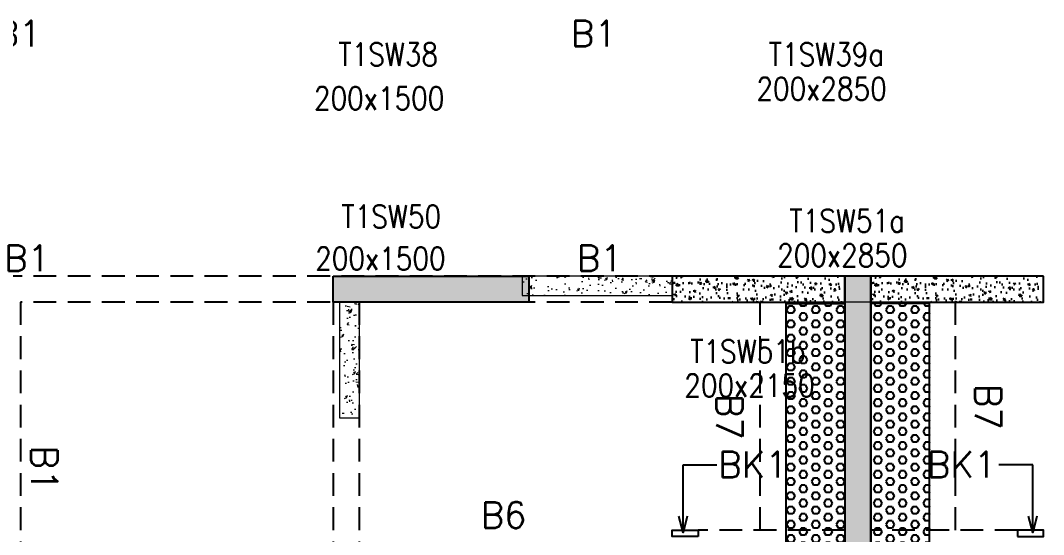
# Model space of a CAD drawing. Header units: millimetres. Extents: x 1078357 to 2594950, y -4969473 to -4636555.
# Drawn here: x 1500999 to 1508849, y -4664993 to -4661045 of the extents above; entities that cross this region are included whole.
import ezdxf

# ---------------------------------------------------------------- set-up
doc = ezdxf.new("R2010")
doc.units = ezdxf.units.MM
doc.linetypes.add('CENTER', pattern=[2, 1.25, -0.25, 0.25, -0.25])
doc.linetypes.add('HIDDEN', pattern=[0.375, 0.25, -0.125])
doc.layers.get('0').update_dxf_attribs({"lineweight": 0})
for name, color, linetype, lineweight in [('A-_ANOTDIMA_D-', 6, 'Continuous', 13), ('COL. NO.', 30, 'Continuous', 25), ('COL. SIZE', 7, 'Continuous', 25), ('RCC UPSTAND', 43, 'Continuous', 30), ('S-NON STR RCC WALL', 8, 'Continuous', 0)]:
    doc.layers.add(name, color=color, linetype=linetype, lineweight=lineweight)
for name, color, linetype in [('B-200x325', 201, 'HIDDEN'), ('B-200x375', 41, 'HIDDEN'), ('B-200x650', 241, 'HIDDEN'), ('BK1-200x650', 241, 'HIDDEN'), ('NON STR. RCC WALL', 6, 'Continuous'), ('S-COLUMN_SHEAR WALL', 1, 'Continuous'), ('SLAB FOLD', 8, 'Continuous')]:
    doc.layers.add(name, color=color, linetype=linetype)
doc.styles.add('Roman', font='romans')
doc.styles.add('ROMANS', font='romans.shx', dxfattribs={"width": 0.85})
doc.dimstyles.new('HARESH', dxfattribs={"dimtxt": 150, "dimasz": 75, "dimexe": 0, "dimexo": 0, "dimgap": 25, "dimtad": 1, "dimdec": 0, "dimdsep": 46, "dimtxsty": 'Roman', "dimblk": 'OBLIQUE', "dimcen": 225, "dimdle": 25, "dimclrd": 2, "dimclre": 2, "dimclrt": 7, "dimadec": 8, "dimazin": 1, "dimtfac": 1, "dimtdec": 0, "dimtmove": 0, "dimatfit": 0, "dimfxl": 1, "dimlwd": -1, "dimlwe": -1, "dimarcsym": 0})
pattern_1 = [(180, (374974.816, 211966.337), (-7e-15, -54.99261315), [31.75, -63.5]), (300, (374974.816, 211966.337), (47.625, 27.4963066), [31.75, -63.5]), (240, (374943.066, 211966.337), (47.625, -27.4963066), [31.75, -63.5])]

# ---------------------------------------------------------------- blocks, each defined once
blk = doc.blocks.new('_Oblique')
at = {"color": 0, "linetype": 'ByBlock', "lineweight": -2}
blk.add_line((-0.5, -0.5), (0.5, 0.5), dxfattribs=at)
blk = doc.blocks.new('G$CD63B60BD')
at = {"layer": 'COL. NO.', "linetype": 'Continuous', "style": 'ROMANS', "width": 0.85}
for s, p in [('T1SW38', (33939.5, 8565.4, -320.4)), ('T1SW39a', (37241.6, 8565.4, -320.4)), ('T1SW50', (33962.8, 7320.5, -320.4)), ('T1SW51a', (37400.7, 7287.4, -320.4)), ('T1SW51b', (36639.3, 6284.2, -320.4))]:
    blk.add_text(s, height=175, dxfattribs=at).set_placement(p)
at = {"layer": 'COL. SIZE', "linetype": 'Continuous', "style": 'ROMANS', "width": 0.85}
for s, p in [('200x1500', (33751.9, 8227.7, -320.4)), ('200x2850', (37146.7, 8299.7, -320.4)), ('200x1500', (33761.6, 6997, -320.4)), ('200x2850', (37305.9, 7021.7, -320.4)), ('200x2150', (36593.6, 6022.6, -320.4))]:
    blk.add_text(s, height=175, dxfattribs=at).set_placement(p)

msp = doc.modelspace()

# ---------------------------------------------------------------- hatches: boundary and pattern name
at = {"layer": 'RCC UPSTAND'}
h = msp.add_hatch(dxfattribs=at)
h.set_pattern_fill('AR-CONC', color=8, scale=20, angle=270)
h.set_pattern_definition([(320, (4717920.25, -2126365.25), (-12.550427, -143.4520365), [15, -165]), (265, (4717920.25, -2126365.25), (150.438427, 27.7502667), [12, -132]), (10.4514445, (4717919.2, -2126377.21), (137.887998, -115.7017693), [12.7480384, -140.2284224]), (316.1842, (4717960.25, -2126365.25), (-33.103856, -213.448266), [22.5, -247.5]), (6.6356355, (4717957.49, -2126383.04), (194.82372, -186.932389), [19.122068, -210.342752]), (261.184164, (4717960.25, -2126365.25), (194.82372, -186.932389), [18, -198]), (291, (4717950.25, -2126385.25), (-80.523778, -119.3814104), [15, -165]), (236, (4717950.25, -2126385.25), (145.030009, -48.6630664), [12, -132]), (341.4514447, (4717943.53, -2126395.2), (64.5062306, -168.0444753), [12.748038, -140.2284224]), (307.5, (4717920.245, -2126365.255), (66.57877077, -2.43197106), [0, -130.4, 0, -134, 0, -132.5]), (277.5, (4717920.245, -2126365.255), (78.8823424, -52.6139075), [0, -76.4, 0, -127.4, 0, -50.5]), (237.5, (4717920.245, -2126320.655), (-4.51097435, -106.7644872), [0, -50, 0, -156, 0, -207]), (227.5, (4717920.245, -2126300.65), (20.0209965, -116.6372339), [0, -65, 0, -103.6, 0, -147])])
h.paths.add_polyline_path([(1507324.4, -4663008.5), (1505999.4, -4663008.2), (1505999.4, -4663207.6), (1507324.4, -4663207.9)])
h = msp.add_hatch(dxfattribs=at)
h.set_pattern_fill('AR-CONC', color=8, scale=20, angle=270)
h.set_pattern_definition([(320, (4719445.25, -2126365.25), (-12.550427, -143.4520365), [15, -165]), (265, (4719445.25, -2126365.25), (150.438427, 27.7502667), [12, -132]), (10.4514445, (4719444.2, -2126377.21), (137.887998, -115.7017693), [12.7480384, -140.2284224]), (316.1842, (4719485.25, -2126365.25), (-33.103856, -213.448266), [22.5, -247.5]), (6.6356355, (4719482.49, -2126383.04), (194.82372, -186.932389), [19.122068, -210.342752]), (261.184164, (4719485.25, -2126365.25), (194.82372, -186.932389), [18, -198]), (291, (4719475.25, -2126385.25), (-80.523778, -119.3814104), [15, -165]), (236, (4719475.25, -2126385.25), (145.030009, -48.6630664), [12, -132]), (341.4514447, (4719468.53, -2126395.2), (64.5062306, -168.0444753), [12.748038, -140.2284224]), (307.5, (4719445.245, -2126365.255), (66.57877077, -2.43197106), [0, -130.4, 0, -134, 0, -132.5]), (277.5, (4719445.245, -2126365.255), (78.8823424, -52.6139075), [0, -76.4, 0, -127.4, 0, -50.5]), (237.5, (4719445.245, -2126320.655), (-4.51097435, -106.7644872), [0, -50, 0, -156, 0, -207]), (227.5, (4719445.245, -2126300.65), (20.0209965, -116.6372339), [0, -65, 0, -103.6, 0, -147])])
h.paths.add_polyline_path([(1508849.4, -4663008.5), (1507524.4, -4663008.2), (1507524.4, -4663207.6), (1508849.4, -4663207.9)])
at = {"layer": 'S-COLUMN_SHEAR WALL', "lineweight": 25}
h = msp.add_hatch(color=1, dxfattribs=at)
h.dxf.hatch_style = 1
h.paths.add_polyline_path([(1503399.4, -4663007.9), (1504899.4, -4663007.9), (1504899.4, -4663207.9), (1503399.4, -4663207.9)])
h = msp.add_hatch(color=1, dxfattribs=at)
h.dxf.hatch_style = 1
h.paths.add_polyline_path([(1507324.4, -4665157.8), (1507524.4, -4665157.8), (1507524.4, -4663007.8), (1507324.4, -4663007.8)])
at = {"layer": 'S-NON STR RCC WALL'}
h = msp.add_hatch(dxfattribs=at)
h.set_pattern_fill('AR-CONC', color=256)
h.set_pattern_definition([(50, (-4869896.11, 23389624.3), (182.184669, -15.9390855), [19.05, -209.55]), (355, (-4869896.11, 23389624.3), (-35.2434214, 191.0568452), [15.24, -167.6405842]), (100.4514447, (-4869880.93, 23389622.96), (146.9412471, 175.1177519), [16.1900088, -178.0902446]), (46.1842, (-4869896.11, 23389675.1), (271.0790409, -42.042328), [28.575, -314.325]), (96.6355576, (-4869873.52, 23389671.6), (237.404134, 247.4261246), [24.2850231, -267.1356082]), (351.1841512, (-4869896.1, 23389675.1), (237.404134, 247.4261246), [22.859967, -251.459732]), (21, (-4869870.71, 23389662.4), (151.6143913, -102.2651982), [19.05, -209.55]), (326, (-4869870.71, 23389662.4), (61.8020283, 184.1879661), [15.24, -167.64]), (71.451445, (-4869858.08, 23389653.87), (213.4164193, 81.9227689), [16.1900088, -178.0899376]), (37.5, (-4869896.11, 23389624.29), (3.08860325, 84.55503887), [0, -165.608, 0, -170.18, 0, -168.275]), (7.5, (-4869896.11, 23389624.29), (66.8196625, 100.18057482), [0, -97.028, 0, -161.798, 0, -64.135]), (327.5, (-4869952.754, 23389624.29), (135.59059517, -5.728744), [0, -63.5, 0, -198.12, 0, -262.89]), (317.5, (-4869978.15, 23389624.29), (148.1291814, 25.42649103), [0, -82.55, 0, -131.572, 0, -186.69])])
h.paths.add_polyline_path([(1505999.6, -4663007.8), (1504849.6, -4663007.8), (1504849.6, -4663157.9), (1505999.6, -4663157.9)])
h = msp.add_hatch(dxfattribs=at)
h.set_pattern_fill('AR-CONC', color=256, angle=180)
h.set_pattern_definition([(50, (-5948085.57, 28070353.45), (182.184669, -15.93908554), [19.05, -209.55]), (355, (-5948085.57, 28070353.45), (-35.2434214, 191.0568452), [15.24, -167.6405842]), (100.4514447, (-5948070.4, 28070352.12), (146.9412471, 175.1177519), [16.1900088, -178.0902446]), (46.1842, (-5948085.57, 28070404.25), (271.0790409, -42.042328), [28.575, -314.325]), (96.6355576, (-5948062.98, 28070400.75), (237.404134, 247.4261246), [24.2850231, -267.1356082]), (351.1841512, (-5948085.57, 28070404.25), (237.404134, 247.4261246), [22.859967, -251.459732]), (21, (-5948060.17, 28070391.55), (151.6143913, -102.2651982), [19.05, -209.55]), (326, (-5948060.17, 28070391.55), (61.8020283, 184.1879661), [15.24, -167.64]), (71.451445, (-5948047.54, 28070383.03), (213.4164193, 81.9227689), [16.1900088, -178.0899376]), (37.5, (-5948085.573, 28070353.45), (3.08860325, 84.55503887), [0, -165.608, 0, -170.18, 0, -168.275]), (7.5, (-5948085.57, 28070353.45), (66.8196625, 100.18057482), [0, -97.028, 0, -161.798, 0, -64.135]), (327.5, (-5948142.215, 28070353.45), (135.59059517, -5.72874399), [0, -63.5, 0, -198.12, 0, -262.89]), (317.5, (-5948167.62, 28070353.45), (148.1291814, 25.42649103), [0, -82.55, 0, -131.572, 0, -186.69])])
h.paths.add_polyline_path([(1503449.6, -4663207.9), (1503599.6, -4663207.9), (1503599.6, -4664097.8), (1503449.6, -4664097.8)])
at = {"layer": 'SLAB FOLD', "ltscale": 1000}
h = msp.add_hatch(dxfattribs=at)
h.set_pattern_fill('HEX', color=8, scale=10, angle=180)
h.set_pattern_definition(pattern_1)
h.paths.add_polyline_path([(1507324.5, -4663218.5), (1506874.5, -4663218.5), (1506874.5, -4665157.8), (1507324.5, -4665157.8)])
h = msp.add_hatch(dxfattribs=at)
h.set_pattern_fill('HEX', color=8, scale=10, angle=180)
h.set_pattern_definition(pattern_1)
h.paths.add_polyline_path([(1507524.9, -4663218.5), (1507974.9, -4663218.5), (1507974.9, -4665157.8), (1507524.9, -4665157.8)])

# ---------------------------------------------------------------- linework, layer by layer
at = {"color": 2, "linetype": 'CENTER', "ltscale": 700, "elevation": 0}
msp.add_lwpolyline([(1507324.4, -4665157.8), (1507524.4, -4665157.8), (1507524.4, -4663207.8), (1507324.4, -4663207.8)], close=True, dxfattribs=at)
at = {"layer": 'B-200x375', "ltscale": 700}
for p, q in [((1506674.4, -4664958, 0), (1506674.4, -4663208, 0)), ((1508174.7, -4664958, 0), (1508174.7, -4663208, 0))]:
    msp.add_line(p, q, dxfattribs=at)
at = {"layer": 'B-200x375', "linetype": 'Continuous', "ltscale": 700}
for p, q in [((1506874.4, -4664958, 0), (1506874.4, -4663218.6, 0)), ((1507974.7, -4664958, 0), (1507974.7, -4663218.6, 0))]:
    msp.add_line(p, q, dxfattribs=at)
at = {"layer": 'B-200x650', "linetype": 'HIDDEN', "ltscale": 700}
for p, q in [((1505999.6, -4663007.9, 0), (1495143, -4663007.9, 0)), ((1505999.6, -4663207.9, 0), (1500999.6, -4663207.9, 0)), ((1500999.6, -4663207.9, 0), (1500999.6, -4665457.8, 0)), ((1503399.6, -4663207.9, 0), (1503399.6, -4669657.8, 0)), ((1503599.6, -4663207.9, 0), (1503599.6, -4669657.8, 0)), ((1507324.6, -4664957.8, 0), (1506199.6, -4664957.8, 0)), ((1508649.6, -4664957.8, 0), (1507524.6, -4664957.8, 0))]:
    msp.add_line(p, q, dxfattribs=at)
at = {"layer": 'BK1-200x650', "linetype": 'Continuous', "ltscale": 700, "elevation": 0}
for points in [[(1506199.7, -4665007.9), (1505999.6, -4665007.9), (1505999.6, -4664957.7), (1506199.7, -4664957.7)], [(1508649.6, -4665007.9), (1508849.6, -4665007.9), (1508849.6, -4664957.7), (1508649.6, -4664957.7)]]:
    msp.add_lwpolyline(points, close=True, dxfattribs=at)
at = {"layer": 'NON STR. RCC WALL', "elevation": 0}
for points in [[(1507324.4, -4663008.5), (1505999.4, -4663008.2), (1505999.4, -4663207.6), (1507324.4, -4663207.9)], [(1508849.4, -4663008.5), (1507524.4, -4663008.2), (1507524.4, -4663207.6), (1508849.4, -4663207.9)]]:
    msp.add_lwpolyline(points, close=True, dxfattribs=at)
at = {"layer": 'S-COLUMN_SHEAR WALL', "color": 1, "lineweight": 25, "elevation": 0}
for points in [[(1503399.4, -4663007.9), (1504899.4, -4663007.9), (1504899.4, -4663207.9), (1503399.4, -4663207.9)], [(1507324.4, -4665157.8), (1507524.4, -4665157.8), (1507524.4, -4663007.8), (1507324.4, -4663007.8)]]:
    msp.add_lwpolyline(points, close=True, dxfattribs=at)
at = {"layer": 'S-NON STR RCC WALL', "ltscale": 700, "elevation": 0}
for points in [[(1505999.6, -4663007.8), (1504849.6, -4663007.8), (1504849.6, -4663157.9), (1505999.6, -4663157.9)], [(1503449.6, -4663207.9), (1503599.6, -4663207.9), (1503599.6, -4664097.8), (1503449.6, -4664097.8)]]:
    msp.add_lwpolyline(points, close=True, dxfattribs=at)
at = {"layer": 'SLAB FOLD', "color": 8, "ltscale": 1000, "elevation": 0}
for points in [[(1506874.4, -4663218.5), (1507324.4, -4663218.5), (1507324.4, -4665157.8), (1506874.4, -4665157.8)], [(1507974.7, -4663218.5), (1507524.5, -4663218.5), (1507524.5, -4665157.8), (1507974.7, -4665157.8)]]:
    msp.add_lwpolyline(points, close=True, dxfattribs=at)

# ---------------------------------------------------------------- block references
at = {"layer": 'A-_ANOTDIMA_D-', "color": 2, "ltscale": 700}
msp.add_blockref('G$CD63B60BD', (1469499.4, -4669957.9, 0), dxfattribs=at)

# ---------------------------------------------------------------- texts
at = {"layer": 'B-200x325', "linetype": 'Continuous', "ltscale": 700, "style": 'ROMANS'}
msp.add_text('B6', height=200, rotation=359.99945, dxfattribs=at).set_placement((1504530, -4664942.7, -2.7))
at = {"layer": 'B-200x375', "linetype": 'Continuous', "ltscale": 700, "style": 'ROMANS'}
for p in [(1508323.6, -4663837.2, -2.7), (1506339.6, -4663913.7, -2.7)]:
    msp.add_text('B7', height=200, rotation=269.99906, dxfattribs=at).set_placement(p)
at = {"layer": 'B-200x650', "linetype": 'HIDDEN', "ltscale": 500, "style": 'ROMANS'}
for rotation, p in [(359.99906, (1500807.1, -4661244.9, -2.7)), (359.99906, (1505222.5, -4661245, -2.7)), (0.00094, (1500874, -4662970.6, -2.7)), (0.00094, (1505268, -4662970.6, -2.7)), (269.99906, (1501082.8, -4664309.8, -2.7))]:
    msp.add_text('B1', height=200, rotation=rotation, dxfattribs=at).set_placement(p)
at = {"layer": 'BK1-200x650', "linetype": 'Continuous', "ltscale": 700, "style": 'ROMANS'}
for rotation, p in [(0.00094, (1506352.7, -4664555.2, -2.7)), (359.99906, (1507953.7, -4664555.2, -2.7))]:
    msp.add_text('BK1', height=200, rotation=rotation, dxfattribs=at).set_placement(p)

# ---------------------------------------------------------------- leaders
at = {"layer": 'BK1-200x650', "linetype": 'Continuous', "ltscale": 700}
for points in [[(1506083.2, -4664977.6, 0), (1506083.2, -4664457.5, 0), (1506342, -4664457.5, 0)], [(1508766.1, -4664977.6, 0), (1508766.1, -4664457.5, 0), (1508507.3, -4664457.5, 0)]]:
    msp.add_leader(points, dimstyle='HARESH', override={"dimasz": 125, "dimgap": 25, "dimtad": 0, "dimldrblk": 'Open30'}, dxfattribs=at)

doc.saveas('drawing.dxf')
